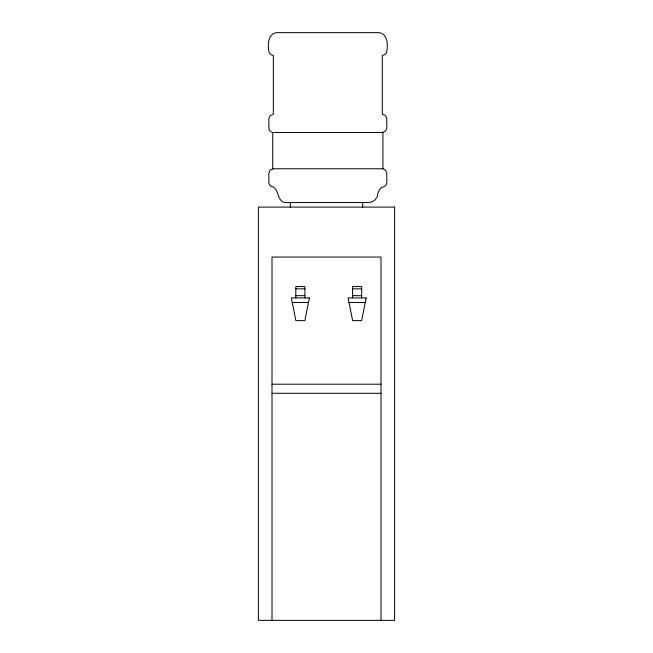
<?xml version="1.0" encoding="UTF-8"?>
<svg xmlns="http://www.w3.org/2000/svg" width="653" height="653" viewBox="0 0 653 653"><rect width="100%" height="100%" fill="white"/><g stroke="black" fill="none" stroke-linecap="round" stroke-linejoin="round"><path stroke-width="0.98" d="M382.315 132.477L385.523 131.147L386.854 127.939L386.698 117.679L385.082 115.254L382.315 114.316L382.315 55.276C384.739 55.334 386.911 53.162 386.854 50.738C388.021 44.282 387.449 33.638 378.96 32.65L276.684 32.65C268.195 33.638 267.616 44.282 268.783 50.738C268.734 53.162 270.897 55.334 273.321 55.276L273.321 114.316L270.113 115.646L268.783 118.854L268.938 129.114L269.722 130.706L271.583 132.135M273.321 168.768L270.113 170.098L268.783 173.314L268.938 183.566L270.562 185.999L273.321 186.938C279.713 190.888 276.88 203.124 286.945 202.552L362.693 202.552L362.693 207.099M272.734 132.477L273.321 132.477L272.734 132.445L272.734 168.768L382.911 168.768L385.082 169.707L386.813 172.719L386.854 182.391L386.25 184.668L384.584 186.325L381.67 187.378L379.499 189.615L378.152 192.431L377.197 196.839L374.683 200.332L370.847 202.299L363.215 202.552M274.611 132.477L382.911 132.477L382.911 168.768L382.315 168.768M295.825 288.838L304.91 288.838M352.587 288.838L361.672 288.838M295.825 295.654L304.91 295.654M352.587 295.654L361.672 295.654M292.242 302.461L308.494 302.461M349.004 302.461L365.256 302.461M272.007 384.209L380.993 384.209M272.007 393.286L380.993 393.286M380.993 620.35L380.993 257.053L272.007 257.053L272.007 620.35M361.672 297.923L361.672 286.569L352.587 286.569L352.587 297.923M304.91 297.923L304.91 286.569L295.825 286.569L295.825 297.923M290.307 202.552L290.307 207.099M309.391 297.923L304.878 320.631L295.85 320.631L291.336 297.923L309.391 297.923M366.162 297.923L361.648 320.631L352.62 320.631L348.106 297.923L366.162 297.923M394.616 207.099L258.384 207.099L258.384 620.35L394.616 620.35L394.616 207.099"/></g></svg>
